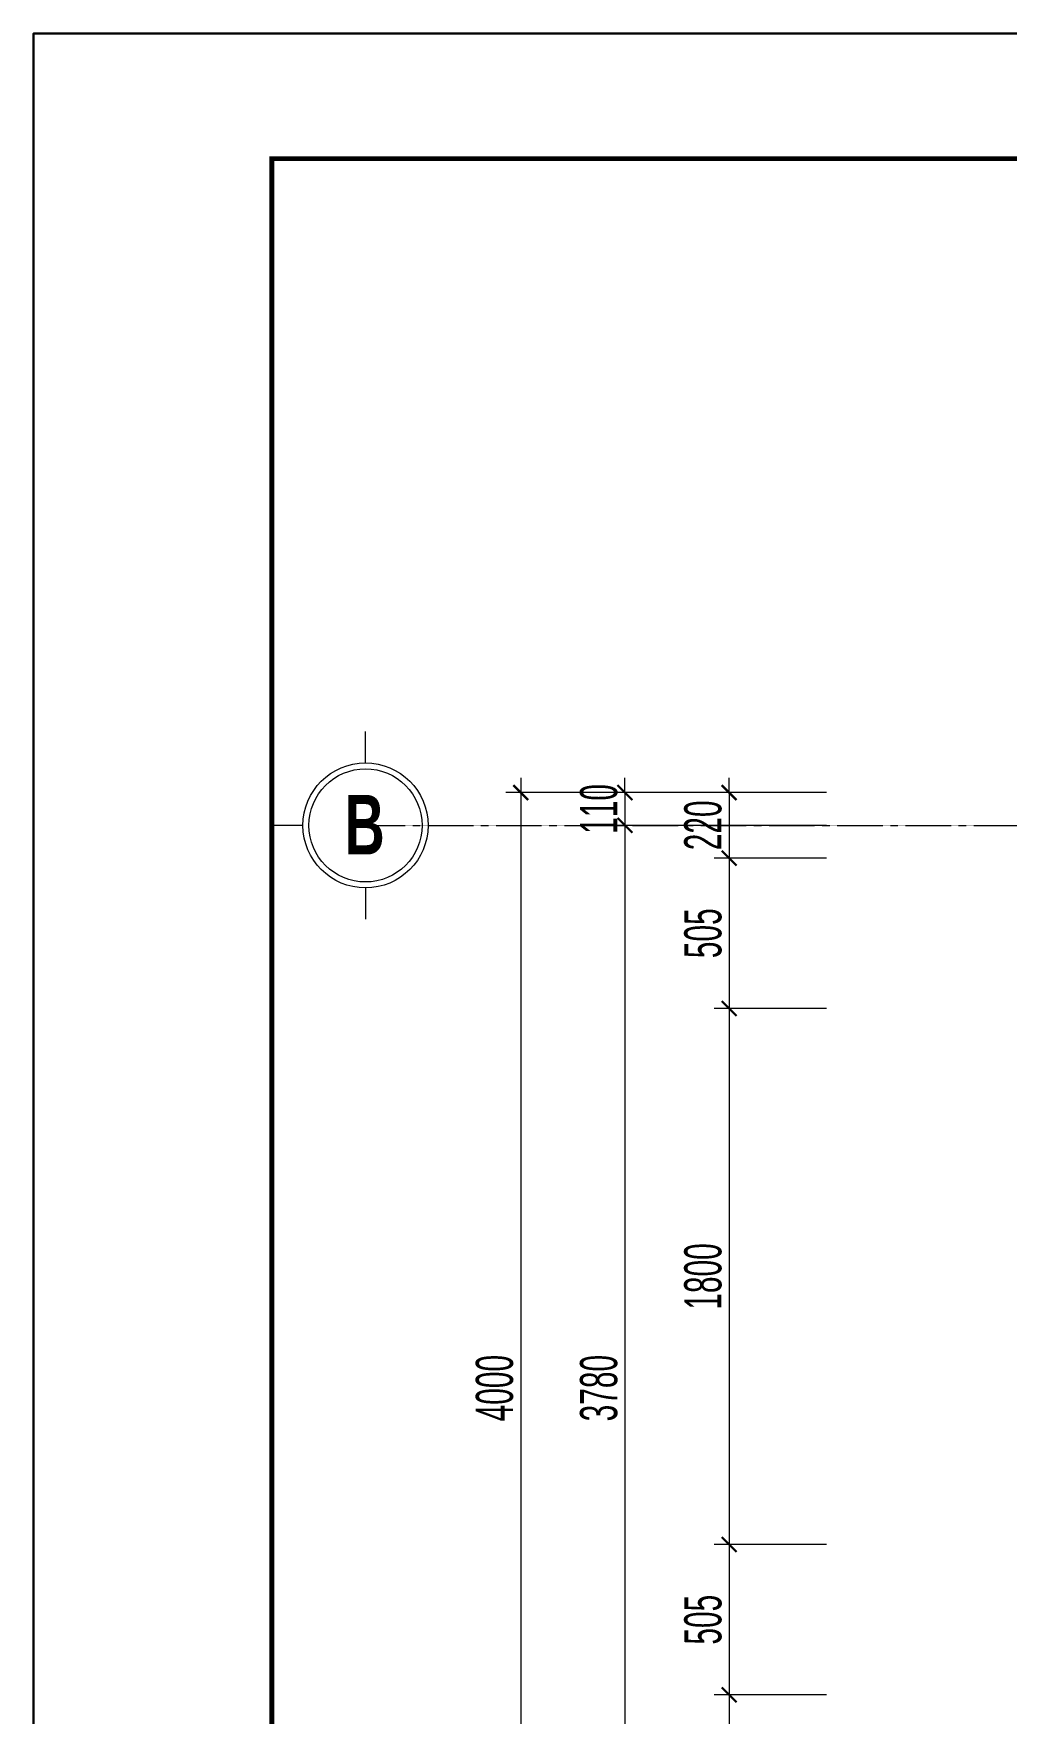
# Model space of a CAD drawing. Header units: millimetres. Extents: x 1336014 to 2939047, y -333549 to -60566.
# Drawn here: x 1371109 to 1374377, y -237465 to -231824 of the extents above; entities that cross this region are included whole.
import ezdxf

# ---------------------------------------------------------------- set-up
doc = ezdxf.new("R2010")
doc.units = ezdxf.units.MM
doc.header["$MEASUREMENT"] = 0
doc.linetypes.add('CENTER2', pattern=[1.125, 0.75, -0.125, 0.125, -0.125])
for name, color, linetype, lineweight in [('05.Text', 253, 'Continuous', 18), ('08.Dim', 156, 'Continuous', 15), ('10.truc', 250, 'CENTER2', 20), ('11.Khung bo', 32, 'Continuous', 50), ('12.Khung', 36, 'Continuous', 25)]:
    doc.layers.add(name, color=color, linetype=linetype, lineweight=lineweight)
doc.layers.add('Tpl_Bound', color=1, linetype='Continuous', plot=False)
doc.styles.add('AVANTHB', font='')
doc.styles.add('TT5_Text Dim', font='hoatbif.shx', dxfattribs={"width": 0.6})
doc.styles.get('AVANTHB').set_extended_font_data('.VnAvantH', bold=True)
doc.dimstyles.new('TT5_Dim 1-50', dxfattribs={"dimscale": 50, "dimtxt": 2.5, "dimasz": 1, "dimexe": 1, "dimexo": 0.5, "dimgap": 0.5, "dimtad": 1, "dimdec": 0, "dimzin": 0, "dimdsep": 46, "dimtxsty": 'TT5_Text Dim', "dimblk": 'ARCHTICK', "dimcen": 0, "dimdle": 1, "dimclrd": 256, "dimclre": 256, "dimclrt": 1, "dimadec": 0, "dimazin": 0, "dimtfac": 0.015, "dimtdec": 0, "dimtix": 1, "dimtmove": 2, "dimatfit": 3, "dimldrblk": 'DOT', "dimfxl": 1, "dimtolj": 1, "dimtzin": 0, "dimlwd": -1, "dimlwe": -1, "dimarcsym": 1})

# ---------------------------------------------------------------- blocks, each defined once
blk = doc.blocks.new('100')
at = {"layer": '11.Khung bo', "const_width": 26.7}
blk.add_lwpolyline([(1860913, -945239.8), (1860913, -916940.1), (1896062.6, -916940.1), (1896062.6, -945239.8)], close=True, dxfattribs=at)
blk.add_lwpolyline([(1860913, -945239.8), (1860913, -916940.1), (1896062.6, -916940.1), (1896062.6, -945239.8)], close=True, dxfattribs=at)
blk.add_lwpolyline([(1860913, -945239.8), (1860913, -916940.1), (1896062.6, -916940.1), (1896062.6, -945239.8)], close=True, dxfattribs=at)
at = {"layer": '12.Khung'}
blk.add_lwpolyline([(1901579.2, -945939.8), (1901579.2, -916240.1), (1859579.6, -916240.1), (1859579.6, -945939.8)], close=True, dxfattribs=at)
blk.add_lwpolyline([(1901579.2, -945939.8), (1901579.2, -916240.1), (1859579.6, -916240.1), (1859579.6, -945939.8)], close=True, dxfattribs=at)
blk.add_lwpolyline([(1901579.2, -945939.8), (1901579.2, -916240.1), (1859579.6, -916240.1), (1859579.6, -945939.8)], close=True, dxfattribs=at)
blk = doc.blocks.new('DANHTRUC')
for p, q in [((980383, -947347), (980383, -947137)), ((979963, -947767), (979753, -947767)), ((980803, -947767), (981013, -947767)), ((980383, -948187), (980383, -948397))]:
    blk.add_line(p, q)
for radius in [420, 380]:
    blk.add_circle((980383, -947767), radius)
blk = doc.blocks.new('_ARCHTICK')
at = {"const_width": 0.15}
blk.add_lwpolyline([(-0.5, -0.5), (0.5, 0.5)], dxfattribs=at)
blk = doc.blocks.new('*D1809')
at = {"layer": '08.Dim', "transparency": 16777216}
for p, q in [((1373095.5, -234373.1), (1373095.5, -234323.1)), ((1373772.5, -234373.1), (1373045.5, -234373.1)), ((1373095.5, -234373.1), (1373095.5, -234483.1)), ((1373772.5, -234483.1), (1373045.5, -234483.1)), ((1373095.5, -234483.1), (1373095.5, -234533.1))]:
    blk.add_line(p, q, dxfattribs=at)
at = {"layer": 'Defpoints', "color": 0, "transparency": 16777216}
for p in [(1373797.5, -234373.1), (1373095.5, -234483.1), (1373797.5, -234483.1)]:
    blk.add_point(p, dxfattribs=at)
at = {"layer": '08.Dim', "transparency": 16777216, "xscale": 50, "yscale": 50, "zscale": 50}
for p, rotation in [((1373095.5, -234373.1), 270), ((1373095.5, -234483.1), 90)]:
    blk.add_blockref('_ARCHTICK', p, dxfattribs=dict(at, rotation=rotation))
at = {"layer": '08.Dim', "color": 1, "transparency": 16777216, "insert": (1373008, -234428.1), "char_height": 125, "attachment_point": 5, "rotation": 90, "style": 'TT5_Text Dim'}
blk.add_mtext('\\A1;110', dxfattribs=at)
blk = doc.blocks.new('_DOT')
blk.add_line((-0.5, 0), (-1, 0))
at = {"const_width": 0.5}
blk.add_lwpolyline([(-0.25, 0, 1), (0.25, 0, 1)], format="xyb", close=True, dxfattribs=at)
blk = doc.blocks.new('*D1810')
at = {"layer": '08.Dim', "transparency": 16777216}
for p, q in [((1373095.5, -234433.1), (1373095.5, -238313.1)), ((1373772.5, -234483.1), (1373045.5, -234483.1)), ((1373772.5, -238263.1), (1373045.5, -238263.1))]:
    blk.add_line(p, q, dxfattribs=at)
at = {"layer": 'Defpoints', "color": 0, "transparency": 16777216}
for p in [(1373797.5, -234483.1), (1373095.5, -238263.1), (1373797.5, -238263.1)]:
    blk.add_point(p, dxfattribs=at)
at = {"layer": '08.Dim', "transparency": 16777216, "xscale": 50, "yscale": 50, "zscale": 50}
for p, rotation in [((1373095.5, -234483.1), 90), ((1373095.5, -238263.1), 270)]:
    blk.add_blockref('_ARCHTICK', p, dxfattribs=dict(at, rotation=rotation))
at = {"layer": '08.Dim', "color": 1, "transparency": 16777216, "insert": (1373008, -236373.1), "char_height": 125, "attachment_point": 5, "rotation": 90, "style": 'TT5_Text Dim'}
blk.add_mtext('\\A1;3780', dxfattribs=at)
blk = doc.blocks.new('*D1812')
at = {"layer": '08.Dim', "transparency": 16777216}
for p, q in [((1372745.5, -234323.1), (1372745.5, -238423.1)), ((1373772.5, -234373.1), (1372695.5, -234373.1)), ((1373772.5, -238373.1), (1372695.5, -238373.1))]:
    blk.add_line(p, q, dxfattribs=at)
at = {"layer": 'Defpoints', "color": 0, "transparency": 16777216}
for p in [(1373797.5, -234373.1), (1372745.5, -238373.1), (1373797.5, -238373.1)]:
    blk.add_point(p, dxfattribs=at)
at = {"layer": '08.Dim', "transparency": 16777216, "xscale": 50, "yscale": 50, "zscale": 50}
for p, rotation in [((1372745.5, -234373.1), 90), ((1372745.5, -238373.1), 270)]:
    blk.add_blockref('_ARCHTICK', p, dxfattribs=dict(at, rotation=rotation))
at = {"layer": '08.Dim', "color": 1, "transparency": 16777216, "insert": (1372658, -236373.1), "char_height": 125, "attachment_point": 5, "rotation": 90, "style": 'TT5_Text Dim'}
blk.add_mtext('\\A1;4000', dxfattribs=at)
blk = doc.blocks.new('*D1798')
at = {"layer": '08.Dim', "transparency": 16777216}
for p, q in [((1373445.5, -234373.1), (1373445.5, -234323.1)), ((1373772.5, -234373.1), (1373395.5, -234373.1)), ((1373445.5, -234373.1), (1373445.5, -234593.1)), ((1373772.5, -234593.1), (1373395.5, -234593.1)), ((1373445.5, -234593.1), (1373445.5, -234643.1))]:
    blk.add_line(p, q, dxfattribs=at)
at = {"layer": 'Defpoints', "color": 0, "transparency": 16777216}
for p in [(1373797.5, -234373.1), (1373445.5, -234593.1), (1373797.5, -234593.1)]:
    blk.add_point(p, dxfattribs=at)
at = {"layer": '08.Dim', "transparency": 16777216, "xscale": 50, "yscale": 50, "zscale": 50}
for p, rotation in [((1373445.5, -234373.1), 270), ((1373445.5, -234593.1), 90)]:
    blk.add_blockref('_ARCHTICK', p, dxfattribs=dict(at, rotation=rotation))
at = {"layer": '08.Dim', "color": 1, "transparency": 16777216, "insert": (1373358, -234483.1), "char_height": 125, "attachment_point": 5, "rotation": 90, "style": 'TT5_Text Dim'}
blk.add_mtext('\\A1;220', dxfattribs=at)
blk = doc.blocks.new('*D1799')
at = {"layer": '08.Dim', "transparency": 16777216}
for p, q in [((1373445.5, -234543.1), (1373445.5, -235147.9)), ((1373772.5, -234593.1), (1373395.5, -234593.1)), ((1373772.5, -235097.9), (1373395.5, -235097.9))]:
    blk.add_line(p, q, dxfattribs=at)
at = {"layer": 'Defpoints', "color": 0, "transparency": 16777216}
for p in [(1373797.5, -234593.1), (1373445.5, -235097.9), (1373797.5, -235097.9)]:
    blk.add_point(p, dxfattribs=at)
at = {"layer": '08.Dim', "transparency": 16777216, "xscale": 50, "yscale": 50, "zscale": 50}
for p, rotation in [((1373445.5, -234593.1), 90), ((1373445.5, -235097.9), 270)]:
    blk.add_blockref('_ARCHTICK', p, dxfattribs=dict(at, rotation=rotation))
at = {"layer": '08.Dim', "color": 1, "transparency": 16777216, "insert": (1373358, -234845.5), "char_height": 125, "attachment_point": 5, "rotation": 90, "style": 'TT5_Text Dim'}
blk.add_mtext('\\A1;505', dxfattribs=at)
blk = doc.blocks.new('*D1800')
at = {"layer": '08.Dim', "transparency": 16777216}
for p, q in [((1373445.5, -235047.9), (1373445.5, -236948.3)), ((1373772.5, -235097.9), (1373395.5, -235097.9)), ((1373772.5, -236898.3), (1373395.5, -236898.3))]:
    blk.add_line(p, q, dxfattribs=at)
at = {"layer": 'Defpoints', "color": 0, "transparency": 16777216}
for p in [(1373797.5, -235097.9), (1373445.5, -236898.3), (1373797.5, -236898.3)]:
    blk.add_point(p, dxfattribs=at)
at = {"layer": '08.Dim', "transparency": 16777216, "xscale": 50, "yscale": 50, "zscale": 50}
for p, rotation in [((1373445.5, -235097.9), 90), ((1373445.5, -236898.3), 270)]:
    blk.add_blockref('_ARCHTICK', p, dxfattribs=dict(at, rotation=rotation))
at = {"layer": '08.Dim', "color": 1, "transparency": 16777216, "insert": (1373358, -235998.1), "char_height": 125, "attachment_point": 5, "rotation": 90, "style": 'TT5_Text Dim'}
blk.add_mtext('\\A1;1800', dxfattribs=at)
blk = doc.blocks.new('*D1801')
at = {"layer": '08.Dim', "transparency": 16777216}
for p, q in [((1373445.5, -236848.3), (1373445.5, -237453.1)), ((1373772.5, -236898.3), (1373395.5, -236898.3)), ((1373772.5, -237403.1), (1373395.5, -237403.1))]:
    blk.add_line(p, q, dxfattribs=at)
at = {"layer": 'Defpoints', "color": 0, "transparency": 16777216}
for p in [(1373797.5, -236898.3), (1373445.5, -237403.1), (1373797.5, -237403.1)]:
    blk.add_point(p, dxfattribs=at)
at = {"layer": '08.Dim', "transparency": 16777216, "xscale": 50, "yscale": 50, "zscale": 50}
for p, rotation in [((1373445.5, -236898.3), 90), ((1373445.5, -237403.1), 270)]:
    blk.add_blockref('_ARCHTICK', p, dxfattribs=dict(at, rotation=rotation))
at = {"layer": '08.Dim', "color": 1, "transparency": 16777216, "insert": (1373358, -237150.7), "char_height": 125, "attachment_point": 5, "rotation": 90, "style": 'TT5_Text Dim'}
blk.add_mtext('\\A1;505', dxfattribs=at)
blk = doc.blocks.new('*D1802')
at = {"layer": '08.Dim', "transparency": 16777216}
for p, q in [((1373445.5, -237353.1), (1373445.5, -238203.1)), ((1373772.5, -237403.1), (1373395.5, -237403.1)), ((1373772.5, -238153.1), (1373395.5, -238153.1))]:
    blk.add_line(p, q, dxfattribs=at)
at = {"layer": 'Defpoints', "color": 0, "transparency": 16777216}
for p in [(1373797.5, -237403.1), (1373445.5, -238153.1), (1373797.5, -238153.1)]:
    blk.add_point(p, dxfattribs=at)
at = {"layer": '08.Dim', "transparency": 16777216, "xscale": 50, "yscale": 50, "zscale": 50}
for p, rotation in [((1373445.5, -237403.1), 90), ((1373445.5, -238153.1), 270)]:
    blk.add_blockref('_ARCHTICK', p, dxfattribs=dict(at, rotation=rotation))
at = {"layer": '08.Dim', "color": 1, "transparency": 16777216, "insert": (1373358, -237778.1), "char_height": 125, "attachment_point": 5, "rotation": 90, "style": 'TT5_Text Dim'}
blk.add_mtext('\\A1;750', dxfattribs=at)

msp = doc.modelspace()

# ---------------------------------------------------------------- linework, layer by layer
at = {"layer": '10.truc'}
msp.add_line((1372209.5, -234483.1), (1392999.3, -234483.1), dxfattribs=at)
at = {"layer": 'Tpl_Bound', "color": 1}
msp.add_lwpolyline([(1371109.5, -249644.1), (1371109.5, -231824.3), (1396309.3, -231824.3), (1396309.3, -249644.1)], close=True, dxfattribs=at)

# ---------------------------------------------------------------- block references
at = {"layer": '05.Text'}
for name, p, xscale, yscale, zscale in [('100', (255361.7, 317919.8), 0.6, 0.6, 0.6), ('DANHTRUC', (882032.8, 239400.2), 0.5, 0.5, 0.5)]:
    msp.add_blockref(name, p, dxfattribs=dict(at, xscale=xscale, yscale=yscale, zscale=zscale))

# ---------------------------------------------------------------- texts
at = {"layer": '05.Text', "style": 'AVANTHB', "width": 0.7}
msp.add_text('B', height=200, dxfattribs=at).set_placement((1372153.7, -234580.8))

# ---------------------------------------------------------------- dimensions: what is measured, and where the dimension line sits
at = {"layer": '08.Dim'}
for base, p1, p2, picture, middle in [((1372745.5, -238373.1), (1373797.5, -234373.1), (1373797.5, -238373.1), '*D1812', (1372658, -236373.1)), ((1373095.5, -234483.1), (1373797.5, -234373.1), (1373797.5, -234483.1), '*D1809', (1373008, -234428.1)), ((1373445.5, -234593.1), (1373797.5, -234373.1), (1373797.5, -234593.1), '*D1798', (1373358, -234483.1)), ((1373095.5, -238263.1), (1373797.5, -234483.1), (1373797.5, -238263.1), '*D1810', (1373008, -236373.1)), ((1373445.5, -235097.9), (1373797.5, -234593.1), (1373797.5, -235097.9), '*D1799', (1373358, -234845.5)), ((1373445.5, -236898.3), (1373797.5, -235097.9), (1373797.5, -236898.3), '*D1800', (1373358, -235998.1)), ((1373445.5, -237403.1), (1373797.5, -236898.3), (1373797.5, -237403.1), '*D1801', (1373358, -237150.7)), ((1373445.5, -238153.1), (1373797.5, -237403.1), (1373797.5, -238153.1), '*D1802', (1373358, -237778.1))]:
    dim = msp.add_linear_dim(base=base, p1=p1, p2=p2, angle=90, dimstyle='TT5_Dim 1-50', dxfattribs=at)
    dim.commit()
    dim.dimension.update_dxf_attribs({"geometry": picture, "text_midpoint": middle})

doc.saveas('drawing.dxf')
